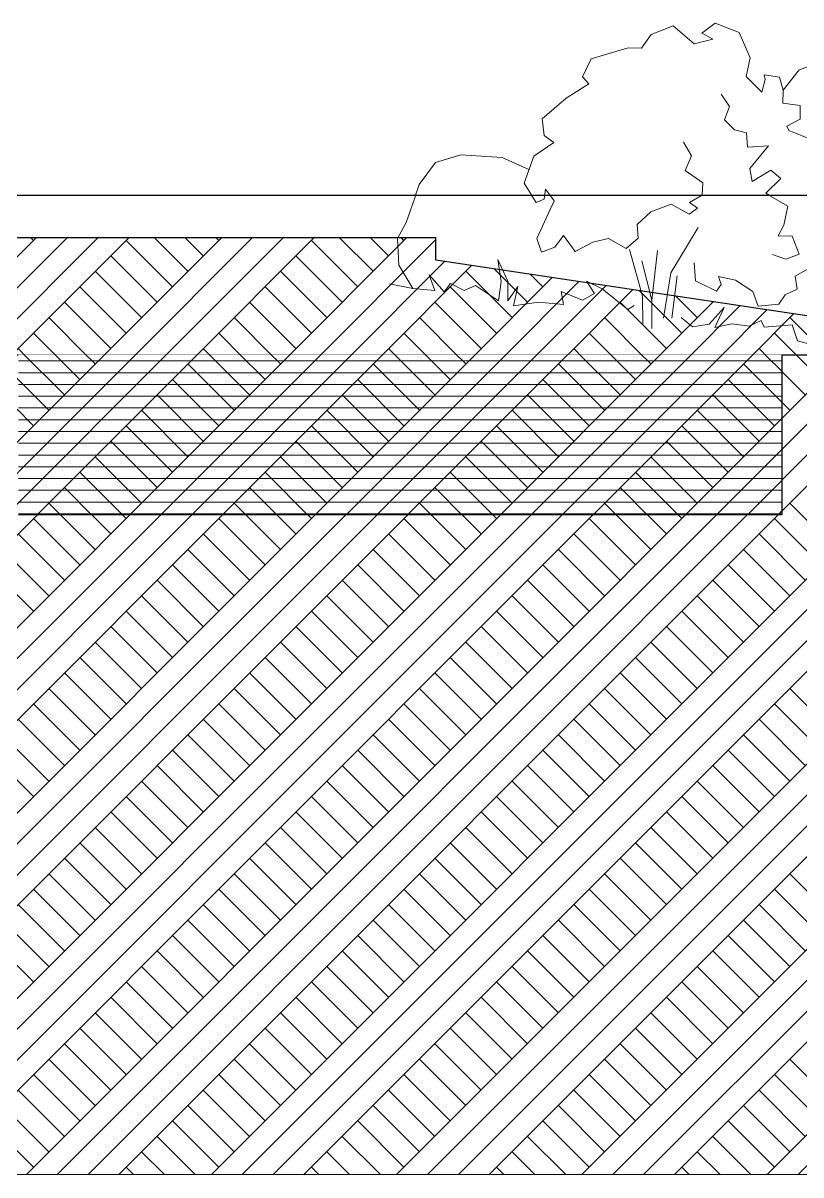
# Model space of a CAD drawing. Header units: millimetres. Extents: x -242231 to 419123, y -2399 to 525285.
# Drawn here: x -214602 to -209969, y 41923 to 48778 of the extents above; entities that cross this region are included whole.
import ezdxf

# ---------------------------------------------------------------- set-up
doc = ezdxf.new("R2010")
doc.units = ezdxf.units.MM
doc.set_wipeout_variables(frame=1)
doc.linetypes.add('Wipeout_Contour', pattern=[1000, 0, -1000])

msp = doc.modelspace()

# ---------------------------------------------------------------- linework, layer by layer
at = {"color": 251, "linetype": 'Continuous', "lineweight": 15}
for p, q in [((-210730.242, 48760.973), (-210861.717, 48709.052)), ((-210603.908, 48654.208), (-210730.242, 48760.973)), ((-210479.789, 48778.045), (-210559.202, 48718.626)), ((-210337.28, 48722.093), (-210479.789, 48778.045)), ((-210861.717, 48709.052), (-210917.598, 48628.531)), ((-210493.536, 48682.597), (-210603.908, 48654.208)), ((-210559.202, 48718.626), (-210493.536, 48682.597)), ((-210270.506, 48570.763), (-210337.28, 48722.093)), ((-210996.94, 48631.1), (-211218.933, 48565.646)), ((-210917.598, 48628.531), (-210996.94, 48631.1)), ((-211218.933, 48565.646), (-211269.887, 48457.843)), ((-210295.428, 48459.211), (-210270.506, 48570.763)), ((-209703.852, 48596.54), (-209979.136, 48500.25)), ((-210095.771, 48456.56), (-210188.591, 48469.928)), ((-210188.591, 48469.928), (-210182.628, 48442.966)), ((-209979.136, 48500.25), (-210073.979, 48377.625)), ((-211231.501, 48416.886), (-211367.974, 48330.257)), ((-211269.887, 48457.843), (-211231.501, 48416.886)), ((-210202.552, 48366.122), (-210295.428, 48459.211)), ((-210182.628, 48442.966), (-210202.552, 48366.122)), ((-210073.979, 48377.625), (-210095.771, 48456.56)), ((-211367.974, 48330.257), (-211509.446, 48208.92)), ((-210395.264, 48280.745), (-210443.1, 48354.433)), ((-210075.903, 48301.623), (-210073.979, 48377.625)), ((-210423.405, 48201.301), (-210395.264, 48280.745)), ((-210075.903, 48301.623), (-209972.895, 48286.788)), ((-209972.895, 48286.788), (-209974.388, 48206.893)), ((-211509.446, 48208.92), (-211497.162, 48109.724)), ((-210365.034, 48142.795), (-210423.405, 48201.301)), ((-209974.388, 48206.893), (-210052.16, 48163.715)), ((-210292.592, 48124.012), (-210365.034, 48142.795)), ((-210288.013, 48039.855), (-210292.592, 48124.012)), ((-210040.402, 48139.058), (-210052.16, 48163.715)), ((-209873.112, 48070.679), (-210040.402, 48139.058)), ((-211441.422, 48066.268), (-211559.292, 47985.816)), ((-211497.162, 48109.724), (-211441.422, 48066.268)), ((-210621.171, 47987.64), (-210667.829, 48069.507)), ((-212145.915, 47948.66), (-211995.046, 47994.273)), ((-211995.046, 47994.273), (-211747.295, 47977.831)), ((-211559.292, 47985.816), (-211617.744, 47825.952)), ((-210658.671, 47901.192), (-210621.171, 47987.64)), ((-210161.778, 48046.724), (-210288.013, 48039.855)), ((-210272.965, 47912.441), (-210161.778, 48046.724)), ((-212241.671, 47818.15), (-212145.915, 47948.66)), ((-211747.295, 47977.831), (-211588.518, 47905.884)), ((-210552.397, 47827.438), (-210658.671, 47901.192)), ((-210259.027, 47835.286), (-210272.965, 47912.441)), ((-210149.086, 47902.949), (-210259.027, 47835.286)), ((-210089.536, 47852.624), (-210149.086, 47902.949))]:
    msp.add_line(p, q, dxfattribs=at)
at = {"color": 251, "linetype": 'Continuous', "lineweight": 25}
for p, q in [((-209984.492, 41927.491), (-205536.649, 46375.333)), ((-209759.054, 45646.036), (-210034.826, 45921.807)), ((-214355.248, 45462.188), (-214631.019, 45737.96)), ((-213252.161, 45462.188), (-213527.933, 45737.96)), ((-212149.075, 45462.188), (-212424.846, 45737.96)), ((-211045.988, 45462.188), (-211321.76, 45737.96)), ((-209942.902, 45462.188), (-210218.673, 45737.96)), ((-214447.172, 45370.264), (-214722.943, 45646.036)), ((-213344.085, 45370.264), (-213619.857, 45646.036)), ((-212240.999, 45370.264), (-212516.77, 45646.036)), ((-211137.912, 45370.264), (-211413.684, 45646.036)), ((-210034.826, 45370.264), (-210310.597, 45646.036)), ((-214539.096, 45278.34), (-214814.867, 45554.112)), ((-213436.009, 45278.34), (-213711.781, 45554.112)), ((-212332.923, 45278.34), (-212608.694, 45554.112)), ((-211229.836, 45278.34), (-211505.608, 45554.112)), ((-210126.749, 45278.34), (-210402.521, 45554.112)), ((-213527.933, 45186.416), (-213803.705, 45462.188)), ((-212424.846, 45186.416), (-212700.618, 45462.188)), ((-211321.76, 45186.416), (-211597.532, 45462.188)), ((-210218.673, 45186.416), (-210494.445, 45462.188)), ((-213619.857, 45094.492), (-213895.628, 45370.264)), ((-212516.77, 45094.492), (-212792.542, 45370.264)), ((-211413.684, 45094.492), (-211689.455, 45370.264)), ((-210310.597, 45094.492), (-210586.369, 45370.264)), ((-213711.781, 45002.568), (-213987.552, 45278.34)), ((-212608.694, 45002.568), (-212884.466, 45278.34)), ((-211505.608, 45002.568), (-211781.379, 45278.34)), ((-210402.521, 45002.568), (-210678.293, 45278.34)), ((-213803.705, 44910.645), (-214079.476, 45186.416)), ((-212700.618, 44910.645), (-212976.39, 45186.416)), ((-211597.532, 44910.645), (-211873.303, 45186.416)), ((-210494.445, 44910.645), (-210770.217, 45186.416)), ((-213895.628, 44818.721), (-214171.4, 45094.492)), ((-212792.542, 44818.721), (-213068.314, 45094.492)), ((-211689.455, 44818.721), (-211965.227, 45094.492)), ((-210586.369, 44818.721), (-210862.14, 45094.492)), ((-213987.552, 44726.797), (-214263.324, 45002.568)), ((-212884.466, 44726.797), (-213160.237, 45002.568)), ((-211781.379, 44726.797), (-212057.151, 45002.568)), ((-210678.293, 44726.797), (-210954.064, 45002.568)), ((-214079.476, 44634.873), (-214355.248, 44910.645)), ((-212976.39, 44634.873), (-213252.161, 44910.645)), ((-211873.303, 44634.873), (-212149.075, 44910.645)), ((-210770.217, 44634.873), (-211045.988, 44910.645)), ((-214171.4, 44542.949), (-214447.172, 44818.721)), ((-213068.314, 44542.949), (-213344.085, 44818.721)), ((-211965.227, 44542.949), (-212240.999, 44818.721)), ((-210862.14, 44542.949), (-211137.912, 44818.721)), ((-209759.054, 44542.949), (-210034.826, 44818.721)), ((-214263.324, 44451.025), (-214539.096, 44726.797)), ((-213160.237, 44451.025), (-213436.009, 44726.797)), ((-212057.151, 44451.025), (-212332.923, 44726.797)), ((-210954.064, 44451.025), (-211229.836, 44726.797)), ((-209850.978, 44451.025), (-210126.749, 44726.797)), ((-214355.248, 44359.101), (-214631.019, 44634.873)), ((-213252.161, 44359.101), (-213527.933, 44634.873)), ((-212149.075, 44359.101), (-212424.846, 44634.873)), ((-211045.988, 44359.101), (-211321.76, 44634.873)), ((-209942.902, 44359.101), (-210218.673, 44634.873)), ((-214447.172, 44267.177), (-214722.943, 44542.949)), ((-213344.085, 44267.177), (-213619.857, 44542.949)), ((-212240.999, 44267.177), (-212516.77, 44542.949)), ((-211137.912, 44267.177), (-211413.684, 44542.949)), ((-210034.826, 44267.177), (-210310.597, 44542.949)), ((-214539.096, 44175.254), (-214814.867, 44451.025)), ((-213436.009, 44175.254), (-213711.781, 44451.025)), ((-212332.923, 44175.254), (-212608.694, 44451.025)), ((-211229.836, 44175.254), (-211505.608, 44451.025)), ((-210126.749, 44175.254), (-210402.521, 44451.025)), ((-213527.933, 44083.33), (-213803.705, 44359.101)), ((-212424.846, 44083.33), (-212700.618, 44359.101)), ((-211321.76, 44083.33), (-211597.532, 44359.101)), ((-210218.673, 44083.33), (-210494.445, 44359.101)), ((-213619.857, 43991.406), (-213895.628, 44267.177)), ((-212516.77, 43991.406), (-212792.542, 44267.177)), ((-211413.684, 43991.406), (-211689.455, 44267.177)), ((-210310.597, 43991.406), (-210586.369, 44267.177)), ((-213711.781, 43899.482), (-213987.552, 44175.254)), ((-212608.694, 43899.482), (-212884.466, 44175.254)), ((-211505.608, 43899.482), (-211781.379, 44175.254)), ((-210402.521, 43899.482), (-210678.293, 44175.254)), ((-213803.705, 43807.558), (-214079.476, 44083.33)), ((-212700.618, 43807.558), (-212976.39, 44083.33)), ((-211597.532, 43807.558), (-211873.303, 44083.33)), ((-210494.445, 43807.558), (-210770.217, 44083.33)), ((-213895.628, 43715.634), (-214171.4, 43991.406)), ((-212792.542, 43715.634), (-213068.314, 43991.406)), ((-211689.455, 43715.634), (-211965.227, 43991.406)), ((-210586.369, 43715.634), (-210862.14, 43991.406)), ((-213987.552, 43623.71), (-214263.324, 43899.482)), ((-212884.466, 43623.71), (-213160.237, 43899.482)), ((-211781.379, 43623.71), (-212057.151, 43899.482)), ((-210678.293, 43623.71), (-210954.064, 43899.482)), ((-214079.476, 43531.786), (-214355.248, 43807.558)), ((-212976.39, 43531.786), (-213252.161, 43807.558)), ((-211873.303, 43531.786), (-212149.075, 43807.558)), ((-210770.217, 43531.786), (-211045.988, 43807.558)), ((-214171.4, 43439.863), (-214447.172, 43715.634)), ((-213068.314, 43439.863), (-213344.085, 43715.634)), ((-211965.227, 43439.863), (-212240.999, 43715.634)), ((-210862.14, 43439.863), (-211137.912, 43715.634)), ((-209759.054, 43439.863), (-210034.826, 43715.634)), ((-214263.324, 43347.939), (-214539.096, 43623.71)), ((-213160.237, 43347.939), (-213436.009, 43623.71)), ((-212057.151, 43347.939), (-212332.923, 43623.71)), ((-210954.064, 43347.939), (-211229.836, 43623.71)), ((-209850.978, 43347.939), (-210126.749, 43623.71)), ((-214355.248, 43256.015), (-214631.019, 43531.786)), ((-213252.161, 43256.015), (-213527.933, 43531.786)), ((-212149.075, 43256.015), (-212424.846, 43531.786)), ((-211045.988, 43256.015), (-211321.76, 43531.786)), ((-209942.902, 43256.015), (-210218.673, 43531.786)), ((-214447.172, 43164.091), (-214722.943, 43439.863)), ((-213344.085, 43164.091), (-213619.857, 43439.863)), ((-212240.999, 43164.091), (-212516.77, 43439.863)), ((-211137.912, 43164.091), (-211413.684, 43439.863)), ((-210034.826, 43164.091), (-210310.597, 43439.863)), ((-214539.096, 43072.167), (-214814.867, 43347.939)), ((-213436.009, 43072.167), (-213711.781, 43347.939)), ((-212332.923, 43072.167), (-212608.694, 43347.939)), ((-211229.836, 43072.167), (-211505.608, 43347.939)), ((-210126.749, 43072.167), (-210402.521, 43347.939)), ((-213527.933, 42980.243), (-213803.705, 43256.015)), ((-212424.846, 42980.243), (-212700.618, 43256.015)), ((-211321.76, 42980.243), (-211597.532, 43256.015)), ((-210218.673, 42980.243), (-210494.445, 43256.015)), ((-213619.857, 42888.319), (-213895.628, 43164.091)), ((-212516.77, 42888.319), (-212792.542, 43164.091)), ((-211413.684, 42888.319), (-211689.455, 43164.091)), ((-210310.597, 42888.319), (-210586.369, 43164.091)), ((-213711.781, 42796.395), (-213987.552, 43072.167)), ((-212608.694, 42796.395), (-212884.466, 43072.167)), ((-211505.608, 42796.395), (-211781.379, 43072.167)), ((-210402.521, 42796.395), (-210678.293, 43072.167)), ((-213803.705, 42704.472), (-214079.476, 42980.243)), ((-212700.618, 42704.472), (-212976.39, 42980.243)), ((-211597.532, 42704.472), (-211873.303, 42980.243)), ((-210494.445, 42704.472), (-210770.217, 42980.243)), ((-213895.628, 42612.548), (-214171.4, 42888.319)), ((-212792.542, 42612.548), (-213068.314, 42888.319)), ((-211689.455, 42612.548), (-211965.227, 42888.319)), ((-210586.369, 42612.548), (-210862.14, 42888.319)), ((-213987.552, 42520.624), (-214263.324, 42796.395)), ((-212884.466, 42520.624), (-213160.237, 42796.395)), ((-211781.379, 42520.624), (-212057.151, 42796.395)), ((-210678.293, 42520.624), (-210954.064, 42796.395)), ((-214079.476, 42428.7), (-214355.248, 42704.472)), ((-212976.39, 42428.7), (-213252.161, 42704.472)), ((-211873.303, 42428.7), (-212149.075, 42704.472)), ((-210770.217, 42428.7), (-211045.988, 42704.472)), ((-214171.4, 42336.776), (-214447.172, 42612.548)), ((-213068.314, 42336.776), (-213344.085, 42612.548)), ((-211965.227, 42336.776), (-212240.999, 42612.548)), ((-210862.14, 42336.776), (-211137.912, 42612.548)), ((-209759.054, 42336.776), (-210034.826, 42612.548)), ((-214263.324, 42244.852), (-214539.096, 42520.624)), ((-213160.237, 42244.852), (-213436.009, 42520.624)), ((-212057.151, 42244.852), (-212332.923, 42520.624)), ((-210954.064, 42244.852), (-211229.836, 42520.624)), ((-209850.978, 42244.852), (-210126.749, 42520.624)), ((-214355.248, 42152.928), (-214631.019, 42428.7)), ((-213252.161, 42152.928), (-213527.933, 42428.7)), ((-212149.075, 42152.928), (-212424.846, 42428.7)), ((-211045.988, 42152.928), (-211321.76, 42428.7)), ((-209942.902, 42152.928), (-210218.673, 42428.7)), ((-214447.172, 42061.004), (-214722.943, 42336.776)), ((-213344.085, 42061.004), (-213619.857, 42336.776)), ((-212240.999, 42061.004), (-212516.77, 42336.776)), ((-211137.912, 42061.004), (-211413.684, 42336.776)), ((-210034.826, 42061.004), (-210310.597, 42336.776)), ((-214539.096, 41969.081), (-214814.867, 42244.852)), ((-213436.009, 41969.081), (-213711.781, 42244.852)), ((-212332.923, 41969.081), (-212608.694, 42244.852)), ((-211229.836, 41969.081), (-211505.608, 42244.852)), ((-210126.749, 41969.081), (-210402.521, 42244.852)), ((-213577.779, 41927.003), (-213803.705, 42152.928)), ((-212474.842, 41927.152), (-212700.618, 42152.928)), ((-211371.905, 41927.302), (-211597.532, 42152.928)), ((-210268.969, 41927.452), (-210494.445, 42152.928)), ((-213761.602, 41926.978), (-213895.628, 42061.004)), ((-212658.665, 41927.127), (-212792.542, 42061.004)), ((-211555.728, 41927.277), (-211689.455, 42061.004)), ((-210452.791, 41927.427), (-210586.369, 42061.004)), ((-213945.425, 41926.953), (-213987.552, 41969.081)), ((-212842.488, 41927.102), (-212884.466, 41969.081)), ((-211739.551, 41927.252), (-211781.379, 41969.081)), ((-210636.614, 41927.402), (-210678.293, 41969.081))]:
    msp.add_line(p, q, dxfattribs=at)
at = {"linetype": 'Continuous'}
msp.add_line((-241594.239, 41923.199), (-194002.999, 41929.66), dxfattribs=at)

# ---------------------------------------------------------------- wipeouts: each hides what was drawn before it
at = {"color": 254, "linetype": 'Wipeout_Contour', "lineweight": 0, "ltscale": 17080.753428}
msp.add_wipeout([(-217426.618, 46804.206), (-209035.176, 46804.206), (-209035.176, 47754.206), (-217426.618, 47754.206)], dxfattribs=at)

# ---------------------------------------------------------------- next in the draw order: linework, layer by layer
at = {"color": 251, "linetype": 'Continuous', "lineweight": 15}
for p, q in [((-210177.294, 47765.065), (-210089.536, 47852.624)), ((-212319.134, 47590.54), (-212241.671, 47818.15)), ((-211617.744, 47825.952), (-211545.971, 47709.331)), ((-211498.837, 47729.113), (-211490.089, 47789.852)), ((-211490.089, 47789.852), (-211438.098, 47720.366)), ((-210556.587, 47752.835), (-210552.397, 47827.438)), ((-211545.971, 47709.331), (-211498.837, 47729.113)), ((-211438.098, 47720.366), (-211541.255, 47496.083)), ((-210633.5, 47710.77), (-210556.587, 47752.835)), ((-210585.188, 47677.241), (-210633.5, 47710.77)), ((-210046.48, 47687.777), (-210177.294, 47765.065)), ((-210944.833, 47578.469), (-210862.921, 47655.242)), ((-210862.921, 47655.242), (-210741.373, 47699.735)), ((-210741.373, 47699.735), (-210634.821, 47640.104)), ((-210634.821, 47640.104), (-210585.188, 47677.241)), ((-210071.154, 47574.434), (-210046.48, 47687.777)), ((-212319.134, 47590.54), (-212372.276, 47495.58)), ((-210938.726, 47497.876), (-210944.833, 47578.469)), ((-210105.119, 47512.527), (-210071.154, 47574.434)), ((-211434.085, 47445.084), (-211382.581, 47512.815)), ((-211382.581, 47512.815), (-211312.562, 47419.232)), ((-210743.767, 47291.679), (-210580.911, 47560.542)), ((-210022.141, 47508.926), (-210105.119, 47512.527)), ((-209979.018, 47402.518), (-210022.141, 47508.926)), ((-212372.276, 47495.58), (-212363.619, 47336.465)), ((-211541.255, 47496.083), (-211513.595, 47414.786)), ((-211513.595, 47414.786), (-211434.085, 47445.084)), ((-211312.562, 47419.232), (-211207.782, 47474.627)), ((-211207.782, 47474.627), (-211116.014, 47496.839)), ((-211116.014, 47496.839), (-211009.462, 47437.207)), ((-211009.462, 47437.207), (-210938.726, 47497.876)), ((-211753.832, 47240.749), (-211774.677, 47370.046)), ((-211774.677, 47370.046), (-211714.054, 47242.913)), ((-210989.177, 47431.24), (-210912.357, 47152.982)), ((-210857.453, 47128.376), (-210823.221, 47424.038)), ((-210137.973, 47400.362), (-210058.529, 47372.221)), ((-210058.529, 47372.221), (-209979.018, 47402.518)), ((-212363.619, 47336.465), (-212280.911, 47198.259)), ((-210915.624, 47362.198), (-210857.453, 47128.376)), ((-210605.103, 47350.606), (-210597.892, 47244.808)), ((-210002.934, 47271.363), (-209907.561, 47324.615)), ((-212148.337, 47187.059), (-212182.484, 47278.804)), ((-212182.484, 47278.804), (-212094.207, 47179.263)), ((-211770.538, 47124.754), (-211753.832, 47240.749)), ((-211714.054, 47242.913), (-211715.294, 47124.691)), ((-211152.696, 47195.814), (-211246.144, 47242.671)), ((-211246.144, 47242.671), (-211198.309, 47168.984)), ((-210786.674, 47021.559), (-210743.767, 47291.679)), ((-210738.469, 47022.626), (-210706.232, 47274.261)), ((-210597.892, 47244.808), (-210472.275, 47181.82)), ((-210443.949, 47222.637), (-210459.606, 47269.788)), ((-210459.606, 47269.788), (-210358.033, 47247.677)), ((-210358.033, 47247.677), (-210255.463, 47180.526)), ((-209991.5, 47194.888), (-210002.934, 47271.363)), ((-212280.911, 47198.259), (-212418.99, 47226.039)), ((-212280.911, 47198.259), (-212148.337, 47187.059)), ((-212094.207, 47179.263), (-212055.479, 47228.939)), ((-212055.479, 47228.939), (-211974.872, 47185.756)), ((-211974.872, 47185.756), (-211907.44, 47215.511)), ((-211907.44, 47215.511), (-211770.538, 47124.754)), ((-211715.294, 47124.691), (-211655.532, 47210.805)), ((-211655.532, 47210.805), (-211679.971, 47095.924)), ((-211270.818, 47129.328), (-211396.986, 47180.898)), ((-211396.986, 47180.898), (-211383.049, 47103.742)), ((-211198.309, 47168.984), (-211270.818, 47129.328)), ((-210999.143, 47073.501), (-211152.696, 47195.814)), ((-210472.275, 47181.82), (-210443.949, 47222.637)), ((-210255.463, 47180.526), (-210223.093, 47093.553)), ((-210063.811, 47160.406), (-209991.5, 47194.888)), ((-211679.971, 47095.924), (-211531.467, 47116.768)), ((-211383.049, 47103.742), (-211531.467, 47116.768)), ((-210999.143, 47073.501), (-210962.82, 47097.329)), ((-210912.357, 47152.982), (-210911.379, 46985.846)), ((-210857.453, 47128.376), (-210856.475, 46961.239)), ((-210223.093, 47093.553), (-210101.58, 47105.983)), ((-210101.58, 47105.983), (-210063.811, 47160.406)), ((-210614.964, 46970.404), (-210681.936, 47024.947)), ((-210426.299, 47085.405), (-210515.443, 46986.002)), ((-210480.901, 46966.062), (-210426.299, 47085.405)), ((-210515.443, 46986.002), (-210614.964, 46970.404)), ((-210380.324, 46988.99), (-210480.901, 46966.062)), ((-210277.695, 46974.21), (-210380.324, 46988.99)), ((-210205.384, 47008.692), (-210277.695, 46974.21)), ((-210188.671, 46968.871), (-210205.384, 47008.692)), ((-210022.118, 46982.297), (-210188.671, 46968.871)), ((-209989.91, 46887.783), (-210022.118, 46982.297)), ((-209989.91, 46887.783), (-209851.257, 46848.573))]:
    msp.add_line(p, q, dxfattribs=at)
at = {"linetype": 'Continuous'}
for p, q in [((-217426.618, 47754.206), (-209035.176, 47754.206)), ((-212143.888, 47500.052), (-227860.639, 47500.052)), ((-212143.888, 47367.004), (-212143.888, 47500.052)), ((-217426.618, 46804.206), (-209035.176, 46804.206))]:
    msp.add_line(p, q, dxfattribs=at)
at = {"color": 251, "linetype": 'Continuous', "lineweight": 25}
for p, q in [((-214539.096, 47484.513), (-214554.634, 47500.052)), ((-213711.781, 47208.742), (-213987.552, 47484.513)), ((-213619.857, 47300.665), (-213819.243, 47500.052)), ((-213527.933, 47392.589), (-213635.395, 47500.052)), ((-213436.009, 47484.513), (-213451.548, 47500.052)), ((-212608.694, 47208.742), (-212884.466, 47484.513)), ((-212516.77, 47300.665), (-212716.157, 47500.052)), ((-212424.846, 47392.589), (-212532.309, 47500.052)), ((-212332.923, 47484.513), (-212348.461, 47500.052)), ((-213803.705, 47116.818), (-214079.476, 47392.589)), ((-212700.618, 47116.818), (-212976.39, 47392.589)), ((-213895.628, 47024.894), (-214171.4, 47300.665)), ((-212792.542, 47024.894), (-213068.314, 47300.665)), ((-211689.455, 47024.894), (-211965.227, 47300.665)), ((-211597.532, 47116.818), (-211795.416, 47314.702)), ((-211505.608, 47208.742), (-211579.102, 47282.236)), ((-213987.552, 46932.97), (-214263.324, 47208.742)), ((-212884.466, 46932.97), (-213160.237, 47208.742)), ((-211781.379, 46932.97), (-212057.151, 47208.742)), ((-210678.293, 46932.97), (-210930.16, 47184.837)), ((-214079.476, 46841.046), (-214355.248, 47116.818)), ((-212976.39, 46841.046), (-213252.161, 47116.818)), ((-211873.303, 46841.046), (-212149.075, 47116.818)), ((-210770.217, 46841.046), (-211045.988, 47116.818)), ((-210586.369, 47024.894), (-210713.846, 47152.371)), ((-210494.445, 47116.818), (-210497.532, 47119.905)), ((-209759.054, 46749.122), (-210034.826, 47024.894))]:
    msp.add_line(p, q, dxfattribs=at)

# ---------------------------------------------------------------- next in the draw order: wipeouts: each hides what was drawn before it
at = {"color": 254, "linetype": 'Wipeout_Contour', "lineweight": 0, "ltscale": 11149.394097}
msp.add_wipeout([(-214629.052, 45854.206), (-210080.574, 45854.206), (-210080.574, 46804.206), (-214629.052, 46804.206)], dxfattribs=at)

# ---------------------------------------------------------------- next in the draw order: hatches: boundary and pattern name
at = {"linetype": 'Continuous', "lineweight": 15}
h = msp.add_hatch(dxfattribs=at)
h.set_pattern_fill('50__', color=251, style=0, pattern_type=2)
h.set_pattern_definition([(0, (-212139.076, 47887.406), (0, 70), [])])
h.paths.add_polyline_path([(-214629.052, 45854.206), (-210080.574, 45854.206), (-210080.574, 46804.206), (-214629.052, 46804.206)], flags=0)

# ---------------------------------------------------------------- next in the draw order: linework, layer by layer
at = {"color": 251, "linetype": 'Continuous', "lineweight": 25}
for p, q in [((-220097.491, 41926.117), (-214523.557, 47500.052)), ((-219913.619, 41926.142), (-214339.709, 47500.052)), ((-219729.746, 41926.167), (-214155.861, 47500.052)), ((-219545.873, 41926.192), (-213972.014, 47500.052)), ((-218994.255, 41926.267), (-213420.47, 47500.052)), ((-218810.382, 41926.292), (-213236.623, 47500.052)), ((-218626.51, 41926.317), (-213052.775, 47500.052)), ((-218442.637, 41926.342), (-212868.927, 47500.052)), ((-217891.019, 41926.417), (-212317.384, 47500.052)), ((-217707.146, 41926.442), (-212143.888, 47489.7)), ((-217523.273, 41926.467), (-212090.717, 47359.023)), ((-217339.401, 41926.492), (-211930.862, 47335.031)), ((-216787.782, 41926.567), (-211451.296, 47263.054)), ((-216603.91, 41926.592), (-211291.44, 47239.061)), ((-216420.037, 41926.617), (-211131.585, 47215.069)), ((-216236.164, 41926.642), (-210971.73, 47191.076)), ((-215684.546, 41926.717), (-210492.164, 47119.099)), ((-215500.673, 41926.742), (-210332.308, 47095.106)), ((-215316.801, 41926.767), (-210172.453, 47071.114)), ((-215132.928, 41926.791), (-210012.598, 47047.122)), ((-214171.4, 46749.122), (-214447.172, 47024.894)), ((-213068.314, 46749.122), (-213344.085, 47024.894)), ((-211965.227, 46749.122), (-212240.999, 47024.894)), ((-210862.14, 46749.122), (-211137.912, 47024.894)), ((-214581.31, 41926.866), (-209533.032, 46975.144)), ((-214263.324, 46657.198), (-214539.096, 46932.97)), ((-214397.437, 41926.891), (-209373.177, 46951.152)), ((-214213.564, 41926.916), (-209213.321, 46927.159)), ((-214029.692, 41926.941), (-209053.466, 46903.167)), ((-213160.237, 46657.198), (-213436.009, 46932.97)), ((-212057.151, 46657.198), (-212332.923, 46932.97)), ((-210954.064, 46657.198), (-211229.836, 46932.97)), ((-209850.978, 46657.198), (-210126.749, 46932.97)), ((-214355.248, 46565.274), (-214631.019, 46841.046)), ((-213252.161, 46565.274), (-213527.933, 46841.046)), ((-213478.073, 41927.016), (-208573.9, 46831.19)), ((-212149.075, 46565.274), (-212424.846, 46841.046)), ((-211045.988, 46565.274), (-211321.76, 46841.046)), ((-209942.902, 46565.274), (-210218.673, 46841.046)), ((-213294.201, 41927.041), (-208414.045, 46807.197)), ((-213110.328, 41927.066), (-208254.189, 46783.205)), ((-212926.455, 41927.091), (-208094.334, 46759.212)), ((-214447.172, 46473.351), (-214722.943, 46749.122)), ((-213344.085, 46473.351), (-213619.857, 46749.122)), ((-212240.999, 46473.351), (-212516.77, 46749.122)), ((-212374.837, 41927.166), (-207614.768, 46687.235)), ((-211137.912, 46473.351), (-211413.684, 46749.122)), ((-210034.826, 46473.351), (-210310.597, 46749.122)), ((-214539.096, 46381.427), (-214814.867, 46657.198)), ((-213436.009, 46381.427), (-213711.781, 46657.198)), ((-212332.923, 46381.427), (-212608.694, 46657.198)), ((-212190.964, 41927.191), (-207454.913, 46663.243)), ((-212007.092, 41927.216), (-207295.057, 46639.25)), ((-211823.219, 41927.241), (-207135.202, 46615.258)), ((-211229.836, 46381.427), (-211505.608, 46657.198)), ((-210126.749, 46381.427), (-210402.521, 46657.198)), ((-213527.933, 46289.503), (-213803.705, 46565.274)), ((-212424.846, 46289.503), (-212700.618, 46565.274)), ((-211321.76, 46289.503), (-211597.532, 46565.274)), ((-210218.673, 46289.503), (-210494.445, 46565.274)), ((-211271.601, 41927.316), (-206655.636, 46543.28)), ((-211087.728, 41927.341), (-206495.781, 46519.288)), ((-210903.855, 41927.366), (-206335.926, 46495.295)), ((-213619.857, 46197.579), (-213895.628, 46473.351)), ((-212516.77, 46197.579), (-212792.542, 46473.351)), ((-211413.684, 46197.579), (-211689.455, 46473.351)), ((-210719.983, 41927.391), (-206176.07, 46471.303)), ((-210310.597, 46197.579), (-210586.369, 46473.351)), ((-213711.781, 46105.655), (-213987.552, 46381.427)), ((-212608.694, 46105.655), (-212884.466, 46381.427)), ((-211505.608, 46105.655), (-211781.379, 46381.427)), ((-210402.521, 46105.655), (-210678.293, 46381.427)), ((-210168.364, 41927.466), (-205696.504, 46399.326)), ((-213803.705, 46013.731), (-214079.476, 46289.503)), ((-212700.618, 46013.731), (-212976.39, 46289.503)), ((-211597.532, 46013.731), (-211873.303, 46289.503)), ((-210494.445, 46013.731), (-210770.217, 46289.503)), ((-213895.628, 45921.807), (-214171.4, 46197.579)), ((-212792.542, 45921.807), (-213068.314, 46197.579)), ((-211689.455, 45921.807), (-211965.227, 46197.579)), ((-210586.369, 45921.807), (-210862.14, 46197.579)), ((-213987.552, 45829.883), (-214263.324, 46105.655)), ((-212884.466, 45829.883), (-213160.237, 46105.655)), ((-211781.379, 45829.883), (-212057.151, 46105.655)), ((-210678.293, 45829.883), (-210954.064, 46105.655)), ((-214079.476, 45737.96), (-214355.248, 46013.731)), ((-212976.39, 45737.96), (-213252.161, 46013.731)), ((-211873.303, 45737.96), (-212149.075, 46013.731)), ((-210770.217, 45737.96), (-211045.988, 46013.731)), ((-214171.4, 45646.036), (-214447.172, 45921.807)), ((-213068.314, 45646.036), (-213344.085, 45921.807)), ((-211965.227, 45646.036), (-212240.999, 45921.807)), ((-210862.14, 45646.036), (-211137.912, 45921.807)), ((-214263.324, 45554.112), (-214539.096, 45829.883)), ((-213160.237, 45554.112), (-213436.009, 45829.883)), ((-212057.151, 45554.112), (-212332.923, 45829.883)), ((-210954.064, 45554.112), (-211229.836, 45829.883)), ((-209850.978, 45554.112), (-210126.749, 45829.883))]:
    msp.add_line(p, q, dxfattribs=at)
at = {"linetype": 'Continuous'}
for p, q in [((-193996.975, 44643.361), (-212143.888, 47367.004)), ((-210080.574, 45854.206), (-210080.574, 46804.206)), ((-214629.052, 45854.206), (-210080.574, 45854.206))]:
    msp.add_line(p, q, dxfattribs=at)

doc.saveas('drawing.dxf')
